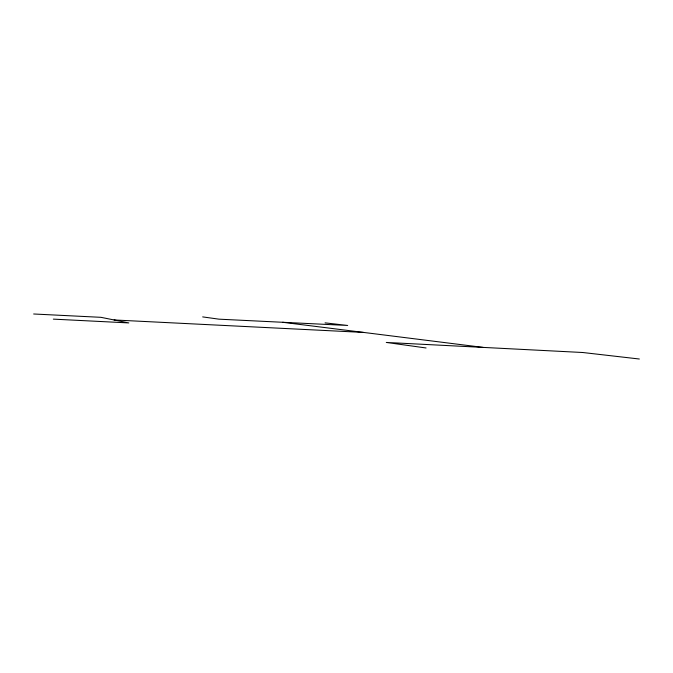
<?xml version="1.0" encoding="UTF-8"?>
<svg xmlns="http://www.w3.org/2000/svg" width="673" height="673" viewBox="0 0 673 673"><rect width="100%" height="100%" fill="white"/><g stroke="black" fill="none" stroke-linecap="round" stroke-linejoin="round"><path stroke-width="1.01" d="M33.65 313.988L100.925 317.32L128.812 322.922L53.335 319.128M114.09 319.961L363.47 332.412M325.067 322.863L347.672 325.463L218.935 319.162L202.674 316.899M639.35 359.012L582.768 352.509L386.277 342.439L426.076 347.975M282.66 322.283L483.071 347.394"/></g></svg>
